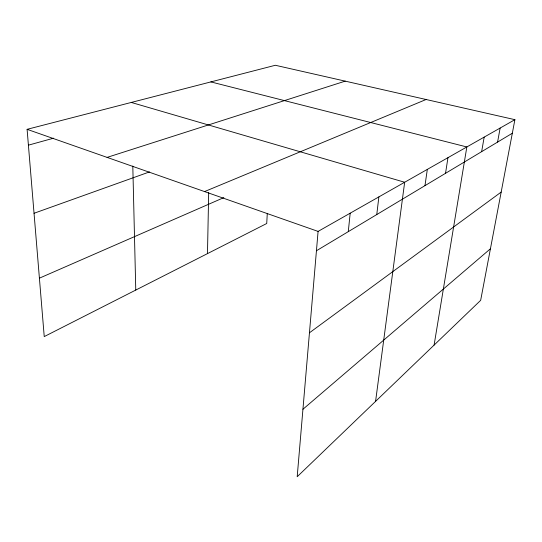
<?xml version="1.0" encoding="UTF-8"?>
<svg xmlns="http://www.w3.org/2000/svg" width="542" height="542" viewBox="0 0 542 542"><rect width="100%" height="100%" fill="white"/><g stroke="black" fill="none" stroke-linecap="round" stroke-linejoin="round"><path stroke-width="0.81" d="M207.478 253.615L208.684 192.545M267.274 213.528L266.732 223.5L44.234 336.589L27.1 129.328L275.343 65.27L514.9 119.667L480.659 300.329L297.192 476.73L318.086 231.407L514.9 119.667M348.282 231.651L350.186 213.182M376.771 214.557L378.872 196.902M375.579 401.365L404.664 182.254L131.279 102.445M424.969 185.649L427.326 169.389M445.531 173.318L447.963 157.675M434.095 345.105L466.838 146.957L210.865 81.91M481.642 151.658L484.175 137.112M497.583 142.092L500.137 128.047M302.937 409.257L490.429 248.771M309.455 332.788L501.174 192.085M316.44 250.75L512.326 133.251M39.403 278.168L223.832 197.62M204.558 191.577L426.087 99.504M34.038 213.27L149.47 171.922M107.099 157.39L345.213 81.137M28.408 145.161L53.604 138.183M27.1 129.328L318.086 231.407M132.804 166.055L135.771 290.065"/></g></svg>
